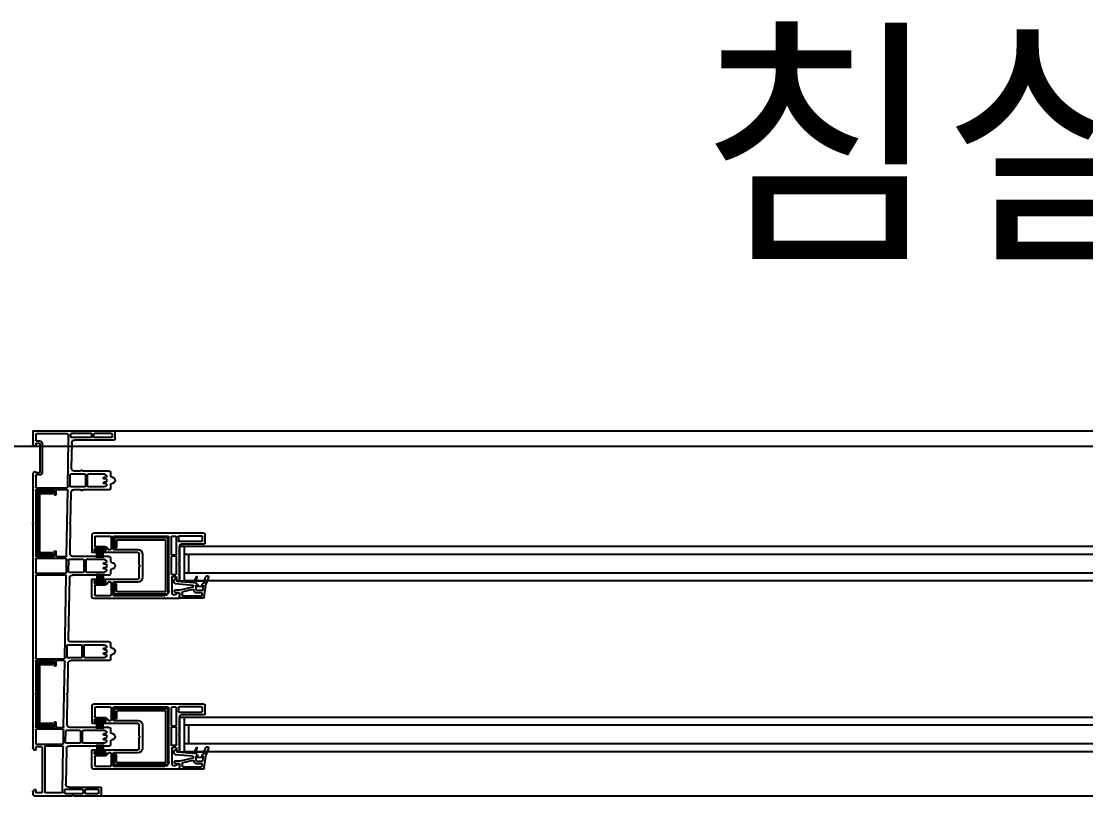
# Model space of a CAD drawing. Header units: millimetres. Extents: x -33000 to 294000, y 0 to 42408.
# Drawn here: x 196594 to 197279, y 11915 to 12413 of the extents above; entities that cross this region are included whole.
import ezdxf
from ezdxf.enums import TextEntityAlignment as Align

# ---------------------------------------------------------------- set-up
doc = ezdxf.new("R2010")
doc.units = ezdxf.units.MM
doc.header["$LTSCALE"] = 50
doc.layers.add('arch', color=8, linetype='Continuous')
doc.layers.add('실명', color=9, linetype='Continuous')
doc.styles.add('FORTELINE', font='malgun.ttf')

# ---------------------------------------------------------------- blocks, each defined once
blk = doc.blocks.new('A$C310D5BF5')
for p, q in [((1418, 0), (52, 0)), ((1470, 0), (1418, 0)), ((1470, 0), (1470, -8.64)), ((1417, -5), (1417, -1)), ((1418, -6), (1443.03, -6)), ((1418.8, -3.7), (1418.8, -2.3)), ((1419.3, -1.8), (1430.5, -1.8)), ((1430.5, -4.2), (1419.3, -4.2)), ((1431, -2.3), (1431, -3.7)), ((1432, -3.7), (1432, -2.3)), ((1432.5, -1.8), (1445.3, -1.8)), ((1445.3, -4.2), (1432.5, -4.2)), ((1445.8, -2.3), (1445.8, -3.7)), ((1447, -5.97), (1447, -3)), ((1447.53, -36.31), (1447, -6)), ((1448, -2), (1467.7, -2)), ((1467.7, -6.5), (1466, -6.5)), ((1468.2, -2.5), (1468.2, -6)), ((1445.03, -7.97), (1445.31, -23.97)), ((1464, -8.5), (1464, -26.5)), ((1465.5, -8.5), (1465.5, -26.5)), ((1467.7, -8), (1466, -8)), ((1468.2, -8.5), (1468.2, -9.7)), ((1468.5, -10), (1468.73, -10)), ((1469.85, -9), (1468.94, -9.91)), ((1420, -27), (1420, -29)), ((1421, -26), (1437.5, -26)), ((1437.65, -25.96), (1438.55, -25.44)), ((1439.3, -26), (1443.31, -26)), ((1467.91, -27), (1466, -27)), ((1468.66, -26.55), (1469.75, -27.18)), ((1422.5, -32.7), (1422.5, -31.3)), ((1422.8, -31), (1424.2, -31)), ((1424.2, -33), (1422.8, -33)), ((1424.24, -29.98), (1422.95, -29.81)), ((1422.95, -34.19), (1424.24, -34.02)), ((1424, -28), (1434.5, -28)), ((1424.5, -30.7), (1424.5, -30.28)), ((1424.5, -33.72), (1424.5, -33.3)), ((1435, -28.5), (1435, -35.5)), ((1436, -35.5), (1436, -28.5)), ((1436.5, -28), (1445.69, -28)), ((1446.19, -28.49), (1446.31, -35.49)), ((1466, -28.5), (1467.7, -28.5)), ((1468.2, -29), (1468.2, -36.3)), ((1470, -27.61), (1470, -58.88)), ((1420, -35), (1420, -37)), ((1421, -38), (1437.5, -38)), ((1434.5, -36), (1424, -36)), ((1445.81, -36), (1436.5, -36)), ((1437.65, -38.04), (1438.55, -38.56)), ((1439.3, -38), (1443.59, -38)), ((1445.59, -39.97), (1445.92, -58.88)), ((1448.3, -80.51), (1447.57, -38.51)), ((1467.7, -36.8), (1448.03, -36.8)), ((1448.07, -38), (1454.7, -38)), ((1455.2, -38.5), (1455.2, -41)), ((1456.2, -41), (1456.2, -38.5)), ((1456.7, -38), (1467.7, -38)), ((1468.2, -38.5), (1468.2, -80.5)), ((1445.94, -60.13), (1446.27, -78.97)), ((1446.22, -59.29), (1446.01, -59.09)), ((1446.03, -59.91), (1446.22, -59.71)), ((1469.71, -59.29), (1469.91, -59.09)), ((1469.91, -59.91), (1469.71, -59.71)), ((1470, -60.12), (1470, -168.88)), ((1359, -72), (1359, -67)), ((1360, -66), (1431, -66)), ((1360.8, -70.7), (1360.8, -68.3)), ((1361.3, -67.8), (1375.8, -67.8)), ((1376.3, -68.3), (1376.3, -70.7)), ((1377.5, -79.5), (1377.5, -68.5)), ((1378, -68), (1380.5, -68)), ((1381, -68.5), (1381, -79.5)), ((1382.5, -103.5), (1382.5, -68.5)), ((1383, -68), (1418, -68)), ((1418.5, -68.5), (1418.5, -76)), ((1419.5, -76), (1419.5, -68.5)), ((1420, -68), (1429.7, -68)), ((1430.2, -68.5), (1430.2, -74.1)), ((1432, -67), (1432, -78)), ((1360, -73), (1374.5, -73)), ((1375.8, -71.2), (1361.3, -71.2)), ((1375.5, -74), (1375.5, -85.38)), ((1383, -104.7), (1383, -69.3)), ((1383.3, -69), (1417.2, -69)), ((1384.4, -103.3), (1384.4, -70.7)), ((1384.7, -70.4), (1415.8, -70.4)), ((1416.1, -70.7), (1416.1, -75.5)), ((1417.5, -69.3), (1417.5, -75.5)), ((1429.7, -74.6), (1423.7, -74.6)), ((1377.5, -92), (1377.5, -81.3)), ((1380.5, -80), (1378, -80)), ((1378, -80.8), (1380.5, -80.8)), ((1381, -81.3), (1381, -92)), ((1399.5, -79.5), (1399.5, -94.5)), ((1401.5, -86.38), (1401.5, -79.5)), ((1418, -76.5), (1402.5, -76.5)), ((1402.5, -78.5), (1424.1, -78.5)), ((1416.1, -75.5), (1417.5, -75.5)), ((1421.52, -76.5), (1420, -76.5)), ((1420, -82), (1420, -84)), ((1421, -81), (1444.27, -81)), ((1423.2, -76.3), (1423.2, -76.8)), ((1423.6, -76.5), (1423.6, -75.8)), ((1423.6, -75.8), (1430, -75.8)), ((1423.6, -76.5), (1430, -76.5)), ((1429.9, -75.8), (1423.7, -75.8)), ((1423.7, -77.3), (1424.1, -77.3)), ((1424.6, -77.8), (1424.6, -78)), ((1424.69, -81.9), (1424.69, -76.5)), ((1424.99, -81.9), (1424.99, -76.5)), ((1425.29, -81.9), (1425.29, -76.5)), ((1425.59, -81.9), (1425.59, -76.5)), ((1425.89, -81.9), (1425.89, -76.5)), ((1426.19, -81.9), (1426.19, -76.5)), ((1426.49, -81.9), (1426.49, -76.5)), ((1426.64, -81.37), (1426.64, -76.5)), ((1426.94, -81.37), (1426.64, -81.37)), ((1426.94, -81.37), (1426.94, -76.5)), ((1427.09, -81.9), (1427.09, -76.5)), ((1427.39, -81.9), (1427.39, -76.5)), ((1427.69, -81.9), (1427.69, -76.5)), ((1427.99, -81.9), (1427.99, -76.5)), ((1428.29, -81.9), (1428.29, -76.5)), ((1428.59, -81.9), (1428.59, -76.5)), ((1428.89, -81.9), (1428.89, -76.5)), ((1429, -78), (1429, -77.8)), ((1429.5, -77.3), (1429.9, -77.3)), ((1429.5, -78.5), (1431.5, -78.5)), ((1430, -76.5), (1430, -75.8)), ((1430.4, -76.8), (1430.4, -76.3)), ((1454.7, -81), (1448.8, -81)), ((1448.84, -82.2), (1467.7, -82.2)), ((1455.2, -78), (1455.2, -80.5)), ((1456.2, -80.5), (1456.2, -78)), ((1467.7, -81), (1456.7, -81)), ((1375.5, -86.62), (1375.5, -95.79)), ((1375.79, -85.79), (1375.59, -85.59)), ((1375.79, -86.21), (1375.59, -86.41)), ((1401.21, -86.79), (1401.41, -86.59)), ((1401.21, -87.21), (1401.41, -87.41)), ((1401.5, -94.5), (1401.5, -87.62)), ((1422.5, -87.7), (1422.5, -86.3)), ((1422.8, -86), (1424.2, -86)), ((1424.2, -88), (1422.8, -88)), ((1424.24, -84.98), (1422.95, -84.81)), ((1422.95, -89.19), (1424.24, -89.02)), ((1424, -83), (1435.5, -83)), ((1424.5, -85.7), (1424.5, -85.28)), ((1424.5, -88.72), (1424.5, -88.3)), ((1436, -83.5), (1436, -90.5)), ((1437, -90.5), (1437, -83.5)), ((1437.5, -83), (1446.65, -83)), ((1447.15, -83.49), (1447.27, -90.49)), ((1448.49, -91.31), (1448.34, -82.71)), ((1468.2, -82.7), (1468.2, -91.3)), ((1356.99, -94.39), (1358.48, -98.47)), ((1359.98, -96.9), (1358.33, -93.79)), ((1364.82, -96.9), (1364.14, -94.37)), ((1364.83, -94.11), (1366.6, -97.9)), ((1377.73, -95), (1377.2, -97)), ((1377.5, -94.5), (1377.5, -96.5)), ((1380.5, -92.5), (1378, -92.5)), ((1378, -94), (1380, -94)), ((1380.5, -94.5), (1380.5, -104.7)), ((1424.1, -95.5), (1402.5, -95.5)), ((1420, -90), (1420, -92)), ((1421, -93), (1444.55, -93)), ((1435.5, -91), (1424, -91)), ((1424.69, -92.1), (1424.69, -97.5)), ((1424.99, -92.1), (1424.99, -97.5)), ((1425.29, -92.1), (1425.29, -97.5)), ((1425.59, -92.1), (1425.59, -97.5)), ((1425.89, -92.1), (1425.89, -97.5)), ((1426.19, -92.1), (1426.19, -97.5)), ((1426.49, -92.1), (1426.49, -97.5)), ((1426.64, -92.63), (1426.64, -97.5)), ((1426.94, -92.63), (1426.64, -92.63)), ((1426.94, -92.63), (1426.94, -97.5)), ((1427.09, -92.1), (1427.09, -97.5)), ((1427.39, -92.1), (1427.39, -97.5)), ((1427.69, -92.1), (1427.69, -97.5)), ((1427.99, -92.1), (1427.99, -97.5)), ((1428.29, -92.1), (1428.29, -97.5)), ((1428.59, -92.1), (1428.59, -97.5)), ((1428.89, -92.1), (1428.89, -97.5)), ((1431.5, -95.5), (1429.5, -95.5)), ((1446.77, -91), (1437.5, -91)), ((1446.55, -94.97), (1447.23, -133.97)), ((1449.45, -146.31), (1448.53, -93.51)), ((1467.7, -91.8), (1448.99, -91.8)), ((1449.03, -93), (1467.7, -93)), ((1468.2, -93.5), (1468.2, -146.3)), ((1359.68, -107.04), (1358.48, -98.47)), ((1358.97, -97.9), (1359.99, -97.9)), ((1358.97, -97.9), (1359.99, -97.9)), ((1359.98, -96.9), (1364.82, -96.9)), ((1360.55, -102.47), (1360.2, -99.97)), ((1360.85, -98.55), (1360.34, -98.05)), ((1360.85, -98.55), (1360.34, -98.05)), ((1360.7, -99.4), (1360.8, -99.4)), ((1360.7, -99.4), (1360.8, -99.4)), ((1360.7, -100.4), (1364.4, -100.4)), ((1361, -99.2), (1361, -98.91)), ((1361, -99.2), (1361, -98.91)), ((1364, -99.2), (1364, -98.91)), ((1364, -99.2), (1364, -98.91)), ((1364.14, -98.55), (1364.65, -98.05)), ((1364.14, -98.55), (1364.65, -98.05)), ((1364.2, -99.4), (1364.4, -99.4)), ((1364.2, -99.4), (1364.4, -99.4)), ((1364.9, -102.4), (1364.9, -99.9)), ((1365, -97.9), (1366.6, -97.9)), ((1365, -97.9), (1366.6, -97.9)), ((1366.6, -97.9), (1377.2, -97)), ((1366.6, -100.27), (1366.6, -100.07)), ((1366.98, -100.76), (1375.4, -102.7)), ((1366.98, -102.3), (1373.51, -103.8)), ((1367.05, -99.57), (1378.14, -98.63)), ((1375.4, -102.7), (1378.4, -102.7)), ((1375.65, -96.15), (1376.35, -96.85)), ((1376.71, -97), (1377, -97)), ((1402.5, -97.5), (1418, -97.5)), ((1416.1, -98.5), (1417.5, -98.5)), ((1416.1, -103.3), (1416.1, -98.5)), ((1417.5, -104.7), (1417.5, -98.5)), ((1418.5, -98), (1418.5, -105.5)), ((1419.5, -105.5), (1419.5, -98)), ((1420, -97.5), (1421.52, -97.5)), ((1423.2, -97.7), (1423.2, -97.2)), ((1423.6, -97.5), (1423.6, -98.2)), ((1423.6, -97.5), (1430, -97.5)), ((1423.6, -98.2), (1430, -98.2)), ((1423.7, -96.7), (1424.1, -96.7)), ((1429.9, -98.2), (1423.7, -98.2)), ((1423.7, -99.4), (1429.7, -99.4)), ((1424.6, -96.2), (1424.6, -96)), ((1429, -96), (1429, -96.2)), ((1429.5, -96.7), (1429.9, -96.7)), ((1430, -97.5), (1430, -98.2)), ((1430.2, -99.9), (1430.2, -105.5)), ((1430.4, -97.2), (1430.4, -97.7)), ((1432, -107), (1432, -96)), ((1360.67, -107.9), (1375, -107.9)), ((1361.04, -105.97), (1360.9, -104.97)), ((1361.05, -102.9), (1364.4, -102.9)), ((1361.4, -104.4), (1364.4, -104.4)), ((1373.4, -106.4), (1361.54, -106.4)), ((1373.9, -104.29), (1373.9, -105.9)), ((1375.5, -107.38), (1375.41, -104.92)), ((1375.5, -105.61), (1375.5, -107.5)), ((1376.35, -104.55), (1375.65, -105.25)), ((1375.91, -104.4), (1377.9, -104.4)), ((1376, -108), (1431, -108)), ((1376.71, -104.4), (1377, -104.4)), ((1377.5, -104.9), (1377.5, -105.2)), ((1378, -105.7), (1379.5, -105.7)), ((1378.9, -103.4), (1378.9, -103.2)), ((1417.2, -105), (1383.3, -105)), ((1415.8, -103.6), (1384.7, -103.6)), ((1418, -106), (1385, -106)), ((1429.7, -106), (1420, -106)), ((1420, -137), (1420, -139)), ((1421, -136), (1445.23, -136)), ((1422.5, -142.7), (1422.5, -141.3)), ((1422.8, -141), (1424.2, -141)), ((1424.2, -143), (1422.8, -143)), ((1424.24, -139.98), (1422.95, -139.81)), ((1424, -138), (1436.7, -138)), ((1424.5, -140.7), (1424.5, -140.28)), ((1424.5, -143.72), (1424.5, -143.3)), ((1437.2, -138.5), (1437.2, -145.5)), ((1438.2, -145.5), (1438.2, -138.5)), ((1438.7, -138), (1447.61, -138)), ((1448.11, -138.49), (1448.23, -145.49)), ((1420, -145), (1420, -147)), ((1421, -148), (1445.51, -148)), ((1422.95, -144.19), (1424.24, -144.02)), ((1436.7, -146), (1424, -146)), ((1447.74, -146), (1438.7, -146)), ((1447.51, -149.97), (1447.84, -168.88)), ((1450.22, -190.51), (1449.49, -148.51)), ((1467.7, -146.8), (1449.95, -146.8)), ((1449.99, -148), (1454.7, -148)), ((1455.2, -148.5), (1455.2, -151)), ((1456.2, -151), (1456.2, -148.5)), ((1456.7, -148), (1467.7, -148)), ((1468.2, -148.5), (1468.2, -190.5)), ((1447.86, -170.13), (1448.19, -188.97)), ((1448.14, -169.29), (1447.93, -169.09)), ((1447.95, -169.91), (1448.14, -169.71)), ((1469.71, -169.29), (1469.91, -169.09)), ((1469.91, -169.91), (1469.71, -169.71)), ((1470, -170.12), (1470, -204.34)), ((1359, -182), (1359, -177)), ((1360, -176), (1431, -176)), ((1361.3, -177.8), (1375.8, -177.8)), ((1378, -178), (1380.5, -178)), ((1383, -178), (1418, -178)), ((1420, -178), (1429.7, -178)), ((1432, -177), (1432, -188)), ((1360, -183), (1374.5, -183)), ((1360.8, -180.7), (1360.8, -178.3)), ((1375.8, -181.2), (1361.3, -181.2)), ((1375.5, -184), (1375.5, -195.38)), ((1376.3, -178.3), (1376.3, -180.7)), ((1377.5, -189.5), (1377.5, -178.5)), ((1381, -178.5), (1381, -189.5)), ((1382.5, -213.5), (1382.5, -178.5)), ((1383, -214.7), (1383, -179.3)), ((1383.3, -179), (1417.2, -179)), ((1384.4, -213.3), (1384.4, -180.7)), ((1384.7, -180.4), (1415.8, -180.4)), ((1416.1, -180.7), (1416.1, -185.5)), ((1417.5, -179.3), (1417.5, -185.5)), ((1418.5, -178.5), (1418.5, -186)), ((1419.5, -186), (1419.5, -178.5)), ((1429.7, -184.6), (1423.7, -184.6)), ((1430.2, -178.5), (1430.2, -184.1)), ((1377.5, -202), (1377.5, -191.3)), ((1380.5, -190), (1378, -190)), ((1378, -190.8), (1380.5, -190.8)), ((1381, -191.3), (1381, -202)), ((1399.5, -189.5), (1399.5, -204.5)), ((1401.5, -196.38), (1401.5, -189.5)), ((1418, -186.5), (1402.5, -186.5)), ((1402.5, -188.5), (1424.1, -188.5)), ((1416.1, -185.5), (1417.5, -185.5)), ((1421.52, -186.5), (1420, -186.5)), ((1421, -191), (1446.19, -191)), ((1423.2, -186.3), (1423.2, -186.8)), ((1423.6, -186.5), (1423.6, -185.8)), ((1423.6, -185.8), (1430, -185.8)), ((1423.6, -186.5), (1430, -186.5)), ((1429.9, -185.8), (1423.7, -185.8)), ((1423.7, -187.3), (1424.1, -187.3)), ((1424.6, -187.8), (1424.6, -188)), ((1424.69, -191.9), (1424.69, -186.5)), ((1424.99, -191.9), (1424.99, -186.5)), ((1425.29, -191.9), (1425.29, -186.5)), ((1425.59, -191.9), (1425.59, -186.5)), ((1425.89, -191.9), (1425.89, -186.5)), ((1426.19, -191.9), (1426.19, -186.5)), ((1426.49, -191.9), (1426.49, -186.5)), ((1426.64, -191.37), (1426.64, -186.5)), ((1426.94, -191.37), (1426.64, -191.37)), ((1426.94, -191.37), (1426.94, -186.5)), ((1427.09, -191.9), (1427.09, -186.5)), ((1427.39, -191.9), (1427.39, -186.5)), ((1427.69, -191.9), (1427.69, -186.5)), ((1427.99, -191.9), (1427.99, -186.5)), ((1428.29, -191.9), (1428.29, -186.5)), ((1428.59, -191.9), (1428.59, -186.5)), ((1428.89, -191.9), (1428.89, -186.5)), ((1429, -188), (1429, -187.8)), ((1429.5, -187.3), (1429.9, -187.3)), ((1429.5, -188.5), (1431.5, -188.5)), ((1430, -186.5), (1430, -185.8)), ((1430.4, -186.8), (1430.4, -186.3)), ((1454.7, -191), (1450.72, -191)), ((1455.2, -188), (1455.2, -190.5)), ((1456.2, -190.5), (1456.2, -188)), ((1467.7, -191), (1456.7, -191)), ((1375.5, -196.62), (1375.5, -205.79)), ((1375.79, -195.79), (1375.59, -195.59)), ((1375.79, -196.21), (1375.59, -196.41)), ((1401.21, -196.79), (1401.41, -196.59)), ((1401.21, -197.21), (1401.41, -197.41)), ((1401.5, -204.5), (1401.5, -197.62)), ((1420, -192), (1420, -194)), ((1422.5, -197.7), (1422.5, -196.3)), ((1422.8, -196), (1424.2, -196)), ((1424.2, -198), (1422.8, -198)), ((1424.24, -194.98), (1422.95, -194.81)), ((1424, -193), (1437.7, -193)), ((1424.5, -195.7), (1424.5, -195.28)), ((1424.5, -198.72), (1424.5, -198.3)), ((1438.2, -193.5), (1438.2, -200.5)), ((1439.2, -200.5), (1439.2, -193.5)), ((1439.7, -193), (1448.57, -193)), ((1449.07, -193.49), (1449.19, -200.49)), ((1450.41, -201.31), (1450.26, -192.71)), ((1450.76, -192.2), (1467.7, -192.2)), ((1468.2, -192.7), (1468.2, -201.3)), ((1356.99, -204.39), (1358.48, -208.47)), ((1359.98, -206.9), (1358.33, -203.79)), ((1364.82, -206.9), (1364.14, -204.37)), ((1364.83, -204.11), (1366.6, -207.9)), ((1377.73, -205), (1377.2, -207)), ((1377.5, -204.5), (1377.5, -206.5)), ((1380.5, -202.5), (1378, -202.5)), ((1378, -204), (1380, -204)), ((1380.5, -204.5), (1380.5, -214.7)), ((1424.1, -205.5), (1402.5, -205.5)), ((1420, -200), (1420, -202)), ((1421, -203), (1446.47, -203)), ((1422.95, -199.19), (1424.24, -199.02)), ((1437.7, -201), (1424, -201)), ((1424.69, -202.1), (1424.69, -207.5)), ((1424.99, -202.1), (1424.99, -207.5)), ((1425.29, -202.1), (1425.29, -207.5)), ((1425.59, -202.1), (1425.59, -207.5)), ((1425.89, -202.1), (1425.89, -207.5)), ((1426.19, -202.1), (1426.19, -207.5)), ((1426.49, -202.1), (1426.49, -207.5)), ((1426.64, -202.63), (1426.64, -207.5)), ((1426.94, -202.63), (1426.64, -202.63)), ((1426.94, -202.63), (1426.94, -207.5)), ((1427.09, -202.1), (1427.09, -207.5)), ((1427.39, -202.1), (1427.39, -207.5)), ((1427.69, -202.1), (1427.69, -207.5)), ((1427.99, -202.1), (1427.99, -207.5)), ((1428.29, -202.1), (1428.29, -207.5)), ((1428.59, -202.1), (1428.59, -207.5)), ((1428.89, -202.1), (1428.89, -207.5)), ((1431.5, -205.5), (1429.5, -205.5)), ((1448.7, -201), (1439.7, -201)), ((1448.47, -204.97), (1448.87, -227.47)), ((1450.95, -232.51), (1450.45, -203.51)), ((1467.7, -201.8), (1450.91, -201.8)), ((1450.95, -203), (1461.75, -203)), ((1462.25, -203.5), (1462.25, -232.5)), ((1464.05, -204.1), (1464.05, -232.5)), ((1464.55, -203.6), (1467.7, -203.6)), ((1468.2, -204.1), (1468.2, -205.4)), ((1469.85, -204.7), (1468.94, -205.61)), ((1359.68, -217.04), (1358.48, -208.47)), ((1358.97, -207.9), (1359.99, -207.9)), ((1358.97, -207.9), (1359.99, -207.9)), ((1359.98, -206.9), (1364.82, -206.9)), ((1360.55, -212.47), (1360.2, -209.97)), ((1360.85, -208.55), (1360.34, -208.05)), ((1360.85, -208.55), (1360.34, -208.05)), ((1360.7, -209.4), (1360.8, -209.4)), ((1360.7, -209.4), (1360.8, -209.4)), ((1360.7, -210.4), (1364.4, -210.4)), ((1361, -209.2), (1361, -208.91)), ((1361, -209.2), (1361, -208.91)), ((1364, -209.2), (1364, -208.91)), ((1364, -209.2), (1364, -208.91)), ((1364.14, -208.55), (1364.65, -208.05)), ((1364.14, -208.55), (1364.65, -208.05)), ((1364.2, -209.4), (1364.4, -209.4)), ((1364.2, -209.4), (1364.4, -209.4)), ((1364.9, -212.4), (1364.9, -209.9)), ((1365, -207.9), (1366.6, -207.9)), ((1365, -207.9), (1366.6, -207.9)), ((1366.6, -207.9), (1377.2, -207)), ((1366.6, -210.27), (1366.6, -210.07)), ((1366.98, -210.76), (1375.4, -212.7)), ((1366.98, -212.3), (1373.51, -213.8)), ((1367.05, -209.57), (1378.14, -208.63)), ((1375.65, -206.15), (1376.35, -206.85)), ((1376.71, -207), (1377, -207)), ((1402.5, -207.5), (1418, -207.5)), ((1416.1, -208.5), (1417.5, -208.5)), ((1416.1, -213.3), (1416.1, -208.5)), ((1417.5, -214.7), (1417.5, -208.5)), ((1418.5, -208), (1418.5, -215.5)), ((1419.5, -215.5), (1419.5, -208)), ((1420, -207.5), (1421.52, -207.5)), ((1423.2, -207.7), (1423.2, -207.2)), ((1423.6, -207.5), (1423.6, -208.2)), ((1423.6, -207.5), (1430, -207.5)), ((1423.6, -208.2), (1430, -208.2)), ((1423.7, -206.7), (1424.1, -206.7)), ((1429.9, -208.2), (1423.7, -208.2)), ((1423.7, -209.4), (1429.7, -209.4)), ((1424.6, -206.2), (1424.6, -206)), ((1429, -206), (1429, -206.2)), ((1429.5, -206.7), (1429.9, -206.7)), ((1430, -207.5), (1430, -208.2)), ((1430.2, -209.9), (1430.2, -215.5)), ((1430.4, -207.2), (1430.4, -207.7)), ((1432, -217), (1432, -206)), ((1468.5, -205.7), (1468.73, -205.7)), ((1360.67, -217.9), (1375, -217.9)), ((1361.04, -215.97), (1360.9, -214.97)), ((1361.05, -212.9), (1364.4, -212.9)), ((1361.4, -214.4), (1364.4, -214.4)), ((1373.4, -216.4), (1361.54, -216.4)), ((1373.9, -214.29), (1373.9, -215.9)), ((1375.4, -212.7), (1378.4, -212.7)), ((1375.5, -217.38), (1375.41, -214.92)), ((1375.5, -215.61), (1375.5, -217.5)), ((1376.35, -214.55), (1375.65, -215.25)), ((1375.91, -214.4), (1377.9, -214.4)), ((1376, -218), (1431, -218)), ((1376.71, -214.4), (1377, -214.4)), ((1377.5, -214.9), (1377.5, -215.2)), ((1378, -215.7), (1379.5, -215.7)), ((1378.9, -213.4), (1378.9, -213.2)), ((1417.2, -215), (1383.3, -215)), ((1415.8, -213.6), (1384.7, -213.6)), ((1418, -216), (1385, -216)), ((1429.7, -216), (1420, -216)), ((1426, -230), (1426, -234.5)), ((1446.87, -229.5), (1426.5, -229.5)), ((1427.5, -233), (1427.5, -231.5)), ((1428, -231), (1436, -231)), ((1436.5, -231.5), (1436.5, -233)), ((1437.5, -233), (1437.5, -231.5)), ((1438, -231), (1449.24, -231)), ((1449.74, -231.49), (1449.76, -232.99)), ((1461.75, -233), (1451.45, -233)), ((1467.7, -233), (1464.55, -233)), ((1468.2, -231.3), (1468.2, -232.5)), ((1468.73, -231), (1468.5, -231)), ((1469.85, -232), (1468.94, -231.09)), ((1470, -232.36), (1470, -234)), ((1426.5, -235), (43.5, -235)), ((1443.8, -235), (1426.5, -235)), ((1436, -233.5), (1428, -233.5)), ((1449.26, -233.5), (1438, -233.5)), ((1443.8, -235), (1444.3, -234.5)), ((1444.3, -234.5), (1444.8, -235)), ((1469, -235), (1444.8, -235))]:
    blk.add_line(p, q)
at = {"lineweight": 50}
for p, q in [((1457.2, -39), (1466.2, -39)), ((1457.2, -40), (1457.2, -39)), ((1457.2, -39), (1466.2, -39)), ((1457.2, -40), (1457.2, -39)), ((1457.2, -39), (1466.2, -39)), ((1457.2, -40), (1457.2, -39)), ((1457.2, -40), (1465.7, -40)), ((1457.2, -40), (1465.7, -40)), ((1457.2, -40), (1465.7, -40)), ((1466.2, -40.5), (1466.2, -78.5)), ((1466.2, -40.5), (1466.2, -78.5)), ((1466.2, -40.5), (1466.2, -78.5)), ((1467.2, -40), (1467.2, -79)), ((1467.2, -40), (1467.2, -79)), ((1467.2, -40), (1467.2, -79)), ((1457.2, -79), (1465.7, -79)), ((1457.2, -80), (1457.2, -79)), ((1457.2, -79), (1465.7, -79)), ((1457.2, -80), (1457.2, -79)), ((1457.2, -79), (1465.7, -79)), ((1457.2, -80), (1457.2, -79)), ((1457.2, -80), (1466.2, -80)), ((1457.2, -80), (1466.2, -80)), ((1457.2, -80), (1466.2, -80)), ((1457.2, -149), (1466.2, -149)), ((1457.2, -150), (1457.2, -149)), ((1457.2, -150), (1465.7, -150)), ((1466.2, -150.5), (1466.2, -188.5)), ((1467.2, -150), (1467.2, -189)), ((1457.2, -189), (1465.7, -189)), ((1457.2, -190), (1457.2, -189)), ((1457.2, -190), (1466.2, -190))]:
    blk.add_line(p, q, dxfattribs=at)
at = {"lineweight": -3}
for p, q in [((761.5, -74.65), (1372.5, -74.65)), ((1372.5, -74.65), (1375.5, -74.65)), ((1372.5, -74.65), (1372.5, -96.65)), ((1375.5, -96.65), (1375.5, -74.65)), ((761.5, -79.65), (1372.5, -79.65)), ((761.5, -91.65), (1372.5, -91.65)), ((761.5, -96.65), (1372.5, -96.65)), ((1375.5, -96.65), (1372.5, -96.65)), ((761.5, -184.65), (1372.5, -184.65)), ((1372.5, -184.65), (1375.5, -184.65)), ((1372.5, -184.65), (1372.5, -206.65)), ((1375.5, -206.65), (1375.5, -184.65)), ((761.5, -189.65), (1372.5, -189.65)), ((761.5, -201.65), (1372.5, -201.65)), ((761.5, -206.65), (1372.5, -206.65)), ((1375.5, -206.65), (1372.5, -206.65))]:
    blk.add_line(p, q, dxfattribs=at)
at = {"linetype": 'Continuous', "lineweight": -3}
for p, q in [((1369.5, -91.65), (1369.5, -79.65)), ((1369.5, -201.65), (1369.5, -189.65))]:
    blk.add_line(p, q, dxfattribs=at)
for centre, radius, start, end in [((1418, -1), 1, 90, 180), ((1469, -1), 1, 0, 90), ((1418, -5), 1, 180, 270), ((1419.3, -2.3), 0.5, 90, 180), ((1419.3, -3.7), 0.5, 180, 270), ((1430.5, -2.3), 0.5, 0, 90), ((1430.5, -3.7), 0.5, 270, 360), ((1432.5, -2.3), 0.5, 90, 180), ((1432.5, -3.7), 0.5, 180, 270), ((1443.03, -8), 2, 1, 90), ((1445.3, -2.3), 0.5, 0, 90), ((1445.3, -3.7), 0.5, 270, 0), ((1448, -3), 1, 90, 180), ((1449, -5.97), 2, 180, 181), ((1466, -8.5), 2, 90, 180), ((1467.7, -2.5), 0.5, 0, 90), ((1467.7, -6), 0.5, 270, 0), ((1466, -8.5), 0.5, 90, 180), ((1467.7, -8.5), 0.5, 0, 90), ((1468.5, -9.7), 0.3, 180, 270), ((1468.73, -9.7), 0.3, 270, 315), ((1469.5, -8.64), 0.5, 315, 360), ((1421, -27), 1, 90, 180), ((1437.5, -25.7), 0.3, 270, 300), ((1438.7, -25.7), 0.3, 0, 120), ((1439.3, -25.7), 0.3, 180, 270), ((1443.31, -24), 2, 270, 1), ((1466, -26.5), 2, 180, 270), ((1466, -26.5), 0.5, 180, 270), ((1467.91, -26.7), 0.3, 270, 350.40593), ((1468.5, -26.8), 0.3, 57.15586, 170.40593), ((1469.5, -27.61), 0.5, 0, 60), ((1419, -32), 2, 90, 270), ((1419, -29), 1, 270, 0), ((1419, -35), 1, 0, 90), ((1422.8, -31.3), 0.3, 90, 180.01615), ((1422.8, -32.7), 0.3, 179.98385, 270), ((1423.02, -29.31), 0.5, 169.12307, 262.26841), ((1423.02, -34.69), 0.5, 97.73159, 190.87693), ((1424, -29.5), 1.5, 90, 169.12307), ((1424.2, -30.7), 0.3, 270, 360), ((1424.2, -33.3), 0.3, 0, 90), ((1424.2, -30.28), 0.3, 0, 82.26841), ((1424.2, -33.72), 0.3, 277.73159, 0), ((1434.5, -28.5), 0.5, 0, 90), ((1436.5, -28.5), 0.5, 90, 180), ((1445.69, -28.5), 0.5, 1, 90), ((1467.7, -29), 0.5, 0, 90), ((1421, -37), 1, 180, 270), ((1424, -34.5), 1.5, 190.87693, 270), ((1434.5, -35.5), 0.5, 270, 0), ((1436.5, -35.5), 0.5, 180, 270), ((1437.5, -38.3), 0.3, 60, 90), ((1438.7, -38.3), 0.3, 240, 0), ((1439.3, -38.3), 0.3, 90, 180), ((1443.59, -40), 2, 1, 90), ((1445.81, -35.5), 0.5, 270, 1), ((1448.03, -36.3), 0.5, 181, 270), ((1448.07, -38.5), 0.5, 90, 181), ((1454.7, -38.5), 0.5, 0, 90), ((1455.7, -41), 0.5, 180, 0), ((1456.7, -38.5), 0.5, 90, 180), ((1467.7, -36.3), 0.5, 270, 0), ((1467.7, -38.5), 0.5, 0, 90), ((1446.22, -58.87), 0.3, 181, 225.5), ((1446.24, -60.12), 0.3, 135.5, 181), ((1446.01, -59.5), 0.3, 315.5, 45.5), ((1469.92, -59.5), 0.3, 135, 225), ((1469.7, -58.88), 0.3, 315, 360), ((1469.7, -60.12), 0.3, 0, 45), ((1360, -67), 1, 90, 180), ((1361.3, -68.3), 0.5, 90, 180), ((1375.8, -68.3), 0.5, 0, 90), ((1378, -68.5), 0.5, 90, 180), ((1380.5, -68.5), 0.5, 0, 90), ((1383, -68.5), 0.5, 90, 180), ((1418, -68.5), 0.5, 360, 90), ((1420, -68.5), 0.5, 90, 180), ((1429.7, -68.5), 0.5, 0, 90), ((1431, -67), 1, 0, 90), ((1360, -72), 1, 180, 270), ((1361.3, -70.7), 0.5, 180, 270), ((1374.5, -74), 1, 0, 90), ((1375.8, -70.7), 0.5, 270, 0), ((1383.3, -69.3), 0.3, 90, 180), ((1384.7, -70.7), 0.3, 90, 180), ((1415.8, -70.7), 0.3, 0, 90), ((1417.2, -69.3), 0.3, 0, 90), ((1423.7, -76.3), 1.7, 90, 172.16252), ((1429.7, -74.1), 0.5, 270, 0), ((1378, -79.5), 0.5, 180, 270), ((1378, -81.3), 0.5, 90, 180), ((1380.5, -79.5), 0.5, 270, 0), ((1380.5, -81.3), 0.5, 0, 90), ((1402.5, -79.5), 3, 90, 180), ((1402.5, -79.5), 1, 90, 180), ((1418, -76), 0.5, 270, 360), ((1420, -76), 0.5, 180, 270), ((1421, -82), 1, 90, 180), ((1421.52, -76), 0.5, 270, 352.16252), ((1423.7, -76.3), 0.5, 90, 180), ((1423.7, -76.8), 0.5, 180, 270), ((1424.1, -77.8), 0.5, 0, 90), ((1424.1, -78), 0.5, 270, 0), ((1429.5, -77.8), 0.5, 90, 180), ((1429.5, -78), 0.5, 180, 270), ((1429.9, -76.3), 0.5, 0, 90), ((1429.9, -76.8), 0.5, 270, 0), ((1431.5, -78), 0.5, 270, 0), ((1444.27, -79), 2, 270, 1), ((1448.8, -80.5), 0.5, 181, 270), ((1448.84, -82.7), 0.5, 90, 181), ((1454.7, -80.5), 0.5, 270, 0), ((1455.7, -78), 0.5, 0, 180), ((1456.7, -80.5), 0.5, 180, 270), ((1467.7, -80.5), 0.5, 270, 0), ((1467.7, -82.7), 0.5, 0, 90), ((1375.8, -85.38), 0.3, 180, 225), ((1375.8, -86.62), 0.3, 135, 180), ((1375.58, -86), 0.3, 315, 45), ((1401.42, -87), 0.3, 135, 225), ((1401.2, -86.38), 0.3, 315, 0), ((1401.2, -87.62), 0.3, 0, 45), ((1419, -87), 2, 90, 270), ((1419, -84), 1, 270, 0), ((1419, -90), 1, 0, 90), ((1422.8, -86.3), 0.3, 90, 180.01615), ((1422.8, -87.7), 0.3, 179.98385, 270), ((1423.02, -84.31), 0.5, 169.12307, 262.26841), ((1424, -84.5), 1.5, 90, 169.12307), ((1424.2, -85.7), 0.3, 270, 360), ((1424.2, -88.3), 0.3, 0, 90), ((1424.2, -85.28), 0.3, 0, 82.26841), ((1424.2, -88.72), 0.3, 277.73159, 0), ((1435.5, -83.5), 0.5, 0, 90), ((1437.5, -83.5), 0.5, 90, 180), ((1446.65, -83.5), 0.5, 1, 90), ((1357.68, -94.13), 0.735, 28, 200), ((1364.5, -94.27), 0.37, 25, 195), ((1376, -95.79), 0.5, 180, 224.9983), ((1378, -92), 0.5, 180, 270), ((1378, -94.5), 0.5, 90, 180), ((1377.2, -96.93), 2, 306.79542, 74.45773), ((1380, -94.5), 0.5, 0, 90), ((1380.5, -92), 0.5, 270, 0), ((1402.5, -94.5), 3, 180, 270), ((1402.5, -94.5), 1, 180, 270), ((1421, -92), 1, 180, 270), ((1423.02, -89.69), 0.5, 97.73159, 190.87693), ((1424, -89.5), 1.5, 190.87693, 270), ((1424.1, -96), 0.5, 0, 90), ((1429.5, -96), 0.5, 90, 180), ((1431.5, -96), 0.5, 0, 90), ((1435.5, -90.5), 0.5, 270, 0), ((1437.5, -90.5), 0.5, 180, 270), ((1444.55, -95), 2, 1, 90), ((1446.77, -90.5), 0.5, 270, 1), ((1448.99, -91.3), 0.5, 181, 270), ((1449.03, -93.5), 0.5, 90, 181), ((1467.7, -91.3), 0.5, 270, 0), ((1467.7, -93.5), 0.5, 0, 90), ((1358.97, -98.4), 0.5, 90, 188), ((1358.97, -98.4), 0.5, 90, 188), ((1359.99, -98.4), 0.5, 45, 90), ((1359.99, -98.4), 0.5, 45, 90), ((1360.7, -99.9), 0.5, 90, 188), ((1360.7, -99.9), 0.5, 90, 188), ((1360.7, -99.9), 0.5, 188, 270), ((1361.05, -102.4), 0.5, 188, 270), ((1360.8, -99.2), 0.2, 270, 0), ((1360.8, -99.2), 0.2, 270, 0), ((1360.5, -98.91), 0.5, 0, 45), ((1360.5, -98.91), 0.5, 0, 45), ((1364.5, -98.91), 0.5, 135, 180), ((1364.5, -98.91), 0.5, 135, 180), ((1364.2, -99.2), 0.2, 180, 270), ((1364.2, -99.2), 0.2, 180, 270), ((1364.4, -99.9), 0.5, 0, 90), ((1364.4, -99.9), 0.5, 0, 90), ((1364.4, -99.9), 0.5, 270, 0), ((1364.4, -102.4), 0.5, 270, 0), ((1364.4, -102.4), 2, 270, 351.17829), ((1365, -98.4), 0.5, 90, 135), ((1365, -98.4), 0.5, 90, 135), ((1366.87, -102.78), 0.5, 77, 171.17829), ((1367.1, -100.07), 0.5, 94.8531, 180), ((1367.1, -100.27), 0.5, 180, 257), ((1376.71, -96.5), 0.5, 224.9983, 270), ((1377, -96.5), 0.5, 270, 0), ((1378.09, -98.13), 0.5, 274.8531, 306.79542), ((1378.4, -103.2), 0.5, 0, 90), ((1418, -98), 0.5, 0, 90), ((1420, -98), 0.5, 90, 180), ((1421.52, -98), 0.5, 7.83748, 90), ((1423.7, -97.7), 1.7, 187.83748, 270), ((1423.7, -97.2), 0.5, 90, 180), ((1423.7, -97.7), 0.5, 180, 270), ((1424.1, -96.2), 0.5, 270, 0), ((1429.5, -96.2), 0.5, 180, 270), ((1429.7, -99.9), 0.5, 0, 90), ((1429.9, -97.2), 0.5, 0, 90), ((1429.9, -97.7), 0.5, 270, 0), ((1360.67, -106.9), 1, 188, 270), ((1361.4, -104.9), 0.5, 90, 188), ((1361.54, -105.9), 0.5, 188, 270), ((1373.4, -105.9), 0.5, 270, 0), ((1373.4, -104.29), 0.5, 0, 77), ((1375, -107.4), 0.5, 270, 2), ((1375.91, -104.9), 0.5, 90, 182), ((1376, -105.61), 0.5, 135, 180), ((1376, -107.5), 0.5, 180, 270), ((1376.71, -104.9), 0.5, 90, 135), ((1377, -104.9), 0.5, 0, 90), ((1378, -105.2), 0.5, 180, 270), ((1377.9, -103.4), 1, 270, 0), ((1379.5, -104.7), 1, 270, 0), ((1385, -103.5), 2.5, 180, 270), ((1383.3, -104.7), 0.3, 180, 270), ((1384.7, -103.3), 0.3, 180, 270), ((1415.8, -103.3), 0.3, 270, 0), ((1417.2, -104.7), 0.3, 270, 0), ((1418, -105.5), 0.5, 270, 0), ((1420, -105.5), 0.5, 180, 270), ((1429.7, -105.5), 0.5, 270, 0), ((1431, -107), 1, 270, 0), ((1421, -137), 1, 90, 180), ((1445.23, -134), 2, 270, 1), ((1419, -142), 2, 90, 270), ((1419, -139), 1, 270, 0), ((1422.8, -141.3), 0.3, 90, 180.01615), ((1422.8, -142.7), 0.3, 179.98385, 270), ((1423.02, -139.31), 0.5, 169.12307, 262.26841), ((1424, -139.5), 1.5, 90, 169.12307), ((1424.2, -140.7), 0.3, 270, 0), ((1424.2, -143.3), 0.3, 0, 90), ((1424.2, -140.28), 0.3, 0, 82.26841), ((1424.2, -143.72), 0.3, 277.73159, 0), ((1436.7, -138.5), 0.5, 0, 90), ((1438.7, -138.5), 0.5, 90, 180), ((1447.61, -138.5), 0.5, 1, 90), ((1419, -145), 1, 0, 90), ((1421, -147), 1, 180, 270), ((1423.02, -144.69), 0.5, 97.73159, 190.87693), ((1424, -144.5), 1.5, 190.87693, 270), ((1436.7, -145.5), 0.5, 270, 0), ((1438.7, -145.5), 0.5, 180, 270), ((1445.51, -150), 2, 1, 90), ((1447.74, -145.5), 0.5, 270, 1), ((1449.95, -146.3), 0.5, 181, 270), ((1449.99, -148.5), 0.5, 90, 181), ((1454.7, -148.5), 0.5, 0, 90), ((1456.7, -148.5), 0.5, 90, 180), ((1467.7, -146.3), 0.5, 270, 0), ((1467.7, -148.5), 0.5, 0, 90), ((1455.7, -151), 0.5, 180, 0), ((1448.14, -168.87), 0.3, 181, 225.5), ((1448.16, -170.12), 0.3, 135.5, 181), ((1447.93, -169.5), 0.3, 315.5, 45.5), ((1469.92, -169.5), 0.3, 135, 225), ((1469.7, -168.88), 0.3, 315, 0), ((1469.7, -170.12), 0.3, 0, 45), ((1360, -177), 1, 90, 180), ((1361.3, -178.3), 0.5, 90, 180), ((1375.8, -178.3), 0.5, 0, 90), ((1378, -178.5), 0.5, 90, 180), ((1380.5, -178.5), 0.5, 0, 90), ((1383, -178.5), 0.5, 90, 180), ((1418, -178.5), 0.5, 360, 90), ((1420, -178.5), 0.5, 90, 180), ((1429.7, -178.5), 0.5, 0, 90), ((1431, -177), 1, 0, 90), ((1360, -182), 1, 180, 270), ((1361.3, -180.7), 0.5, 180, 270), ((1374.5, -184), 1, 0, 90), ((1375.8, -180.7), 0.5, 270, 0), ((1383.3, -179.3), 0.3, 90, 180), ((1384.7, -180.7), 0.3, 90, 180), ((1415.8, -180.7), 0.3, 0, 90), ((1417.2, -179.3), 0.3, 0, 90), ((1423.7, -186.3), 1.7, 90, 172.16252), ((1429.7, -184.1), 0.5, 270, 0), ((1378, -189.5), 0.5, 180, 270), ((1378, -191.3), 0.5, 90, 180), ((1380.5, -189.5), 0.5, 270, 0), ((1380.5, -191.3), 0.5, 0, 90), ((1402.5, -189.5), 3, 90, 180), ((1402.5, -189.5), 1, 90, 180), ((1418, -186), 0.5, 270, 360), ((1420, -186), 0.5, 180, 270), ((1421, -192), 1, 90, 180), ((1421.52, -186), 0.5, 270, 352.16252), ((1423.7, -186.3), 0.5, 90, 180), ((1423.7, -186.8), 0.5, 180, 270), ((1424.1, -187.8), 0.5, 0, 90), ((1424.1, -188), 0.5, 270, 0), ((1429.5, -187.8), 0.5, 90, 180), ((1429.5, -188), 0.5, 180, 270), ((1429.9, -186.3), 0.5, 0, 90), ((1429.9, -186.8), 0.5, 270, 0), ((1431.5, -188), 0.5, 270, 0), ((1446.19, -189), 2, 270, 1), ((1450.72, -190.5), 0.5, 181, 270), ((1454.7, -190.5), 0.5, 270, 0), ((1455.7, -188), 0.5, 0, 180), ((1456.7, -190.5), 0.5, 180, 270), ((1467.7, -190.5), 0.5, 270, 0), ((1375.8, -195.38), 0.3, 180, 225), ((1375.8, -196.62), 0.3, 135, 180), ((1375.58, -196), 0.3, 315, 45), ((1401.42, -197), 0.3, 135, 225), ((1401.2, -196.38), 0.3, 315, 0), ((1401.2, -197.62), 0.3, 0, 45), ((1419, -197), 2, 90, 270), ((1419, -194), 1, 270, 0), ((1422.8, -196.3), 0.3, 90, 180.01615), ((1422.8, -197.7), 0.3, 179.98385, 270), ((1423.02, -194.31), 0.5, 169.12307, 262.26841), ((1424, -194.5), 1.5, 90, 169.12307), ((1424.2, -195.7), 0.3, 270, 0), ((1424.2, -198.3), 0.3, 0, 90), ((1424.2, -195.28), 0.3, 0, 82.26841), ((1424.2, -198.72), 0.3, 277.73159, 0), ((1437.7, -193.5), 0.5, 0, 90), ((1439.7, -193.5), 0.5, 90, 180), ((1448.57, -193.5), 0.5, 1, 90), ((1450.76, -192.7), 0.5, 90, 181), ((1467.7, -192.7), 0.5, 0, 90), ((1357.68, -204.13), 0.735, 28, 200), ((1364.5, -204.27), 0.37, 25, 195), ((1378, -202), 0.5, 180, 270), ((1378, -204.5), 0.5, 90, 180), ((1377.2, -206.93), 2, 306.79542, 74.45773), ((1380, -204.5), 0.5, 0, 90), ((1380.5, -202), 0.5, 270, 0), ((1402.5, -204.5), 3, 180, 270), ((1402.5, -204.5), 1, 180, 270), ((1419, -200), 1, 0, 90), ((1421, -202), 1, 180, 270), ((1423.02, -199.69), 0.5, 97.73159, 190.87693), ((1424, -199.5), 1.5, 190.87693, 270), ((1424.1, -206), 0.5, 0, 90), ((1429.5, -206), 0.5, 90, 180), ((1431.5, -206), 0.5, 0, 90), ((1437.7, -200.5), 0.5, 270, 0), ((1439.7, -200.5), 0.5, 180, 270), ((1446.47, -205), 2, 1, 90), ((1448.7, -200.5), 0.5, 270, 1), ((1450.91, -201.3), 0.5, 181, 270), ((1450.95, -203.5), 0.5, 90, 181), ((1461.75, -203.5), 0.5, 0, 90), ((1464.55, -204.1), 0.5, 90, 180), ((1467.7, -201.3), 0.5, 270, 0), ((1467.7, -204.1), 0.5, 0, 90), ((1468.5, -205.4), 0.3, 180, 270), ((1468.73, -205.4), 0.3, 270, 315), ((1469.5, -204.34), 0.5, 315, 0.00654), ((1358.97, -208.4), 0.5, 90, 188), ((1358.97, -208.4), 0.5, 90, 188), ((1359.99, -208.4), 0.5, 45, 90), ((1359.99, -208.4), 0.5, 45, 90), ((1360.7, -209.9), 0.5, 90, 188), ((1360.7, -209.9), 0.5, 90, 188), ((1360.7, -209.9), 0.5, 188, 270), ((1361.05, -212.4), 0.5, 188, 270), ((1360.8, -209.2), 0.2, 270, 0), ((1360.8, -209.2), 0.2, 270, 0), ((1360.5, -208.91), 0.5, 0, 45), ((1360.5, -208.91), 0.5, 0, 45), ((1364.5, -208.91), 0.5, 135, 180), ((1364.5, -208.91), 0.5, 135, 180), ((1364.2, -209.2), 0.2, 180, 270), ((1364.2, -209.2), 0.2, 180, 270), ((1364.4, -209.9), 0.5, 0, 90), ((1364.4, -209.9), 0.5, 0, 90), ((1364.4, -209.9), 0.5, 270, 0), ((1364.4, -212.4), 0.5, 270, 0), ((1365, -208.4), 0.5, 90, 135), ((1365, -208.4), 0.5, 90, 135), ((1366.87, -212.78), 0.5, 77, 171.17829), ((1367.1, -210.07), 0.5, 94.8531, 180), ((1367.1, -210.27), 0.5, 180, 257), ((1376, -205.79), 0.5, 180, 224.9983), ((1376.71, -206.5), 0.5, 224.9983, 270), ((1377, -206.5), 0.5, 270, 0), ((1378.09, -208.13), 0.5, 274.8531, 306.79542), ((1418, -208), 0.5, 0, 90), ((1420, -208), 0.5, 90, 180), ((1421.52, -208), 0.5, 7.83748, 90), ((1423.7, -207.7), 1.7, 187.83748, 270), ((1423.7, -207.2), 0.5, 90, 180), ((1423.7, -207.7), 0.5, 180, 270), ((1424.1, -206.2), 0.5, 270, 0), ((1429.5, -206.2), 0.5, 180, 270), ((1429.7, -209.9), 0.5, 0, 90), ((1429.9, -207.2), 0.5, 0, 90), ((1429.9, -207.7), 0.5, 270, 0), ((1360.67, -216.9), 1, 188, 270), ((1361.4, -214.9), 0.5, 90, 188), ((1361.54, -215.9), 0.5, 188, 270), ((1364.4, -212.4), 2, 270, 351.17829), ((1373.4, -215.9), 0.5, 270, 0), ((1373.4, -214.29), 0.5, 0, 77), ((1375, -217.4), 0.5, 270, 2), ((1375.91, -214.9), 0.5, 90, 182), ((1376, -215.61), 0.5, 135, 180), ((1376, -217.5), 0.5, 180, 270), ((1376.71, -214.9), 0.5, 90, 135), ((1377, -214.9), 0.5, 0, 90), ((1378, -215.2), 0.5, 180, 270), ((1377.9, -213.4), 1, 270, 0), ((1378.4, -213.2), 0.5, 0, 90), ((1379.5, -214.7), 1, 270, 0), ((1385, -213.5), 2.5, 180, 270), ((1383.3, -214.7), 0.3, 180, 270), ((1384.7, -213.3), 0.3, 180, 270), ((1415.8, -213.3), 0.3, 270, 0), ((1417.2, -214.7), 0.3, 270, 0), ((1418, -215.5), 0.5, 270, 0), ((1420, -215.5), 0.5, 180, 270), ((1429.7, -215.5), 0.5, 270, 0), ((1431, -217), 1, 270, 0), ((1426.5, -230), 0.5, 90, 180), ((1428, -231.5), 0.5, 90, 180), ((1428, -233), 0.5, 180, 270), ((1436, -231.5), 0.5, 0, 90), ((1436, -233), 0.5, 270, 0), ((1438, -231.5), 0.5, 90, 180), ((1438, -233), 0.5, 180, 270), ((1446.87, -227.5), 2, 270, 1), ((1449.24, -231.5), 0.5, 1, 90), ((1449.26, -233), 0.5, 270, 1), ((1451.45, -232.5), 0.5, 181, 270), ((1461.75, -232.5), 0.5, 270, 0), ((1464.55, -232.5), 0.5, 180, 270), ((1467.7, -232.5), 0.5, 270, 0), ((1468.5, -231.3), 0.3, 90, 180), ((1468.73, -231.3), 0.3, 45, 90), ((1469.5, -232.36), 0.5, 359.99346, 45), ((1426.5, -234.5), 0.5, 180, 270), ((1469, -234), 1, 270, 0.00464)]:
    blk.add_arc(centre, radius, start, end)
at = {"lineweight": 50}
for centre, radius, start, end in [((1465.7, -40.5), 0.5, 0, 90), ((1465.7, -40.5), 0.5, 0, 90), ((1465.7, -40.5), 0.5, 0, 90), ((1466.2, -40), 1, 0, 90), ((1466.2, -40), 1, 0, 90), ((1466.2, -40), 1, 0, 90), ((1465.7, -78.5), 0.5, 270, 0), ((1465.7, -78.5), 0.5, 270, 0), ((1465.7, -78.5), 0.5, 270, 0), ((1466.2, -79), 1, 270, 0), ((1466.2, -79), 1, 270, 0), ((1466.2, -79), 1, 270, 0), ((1465.7, -150.5), 0.5, 0, 90), ((1466.2, -150), 1, 0, 90), ((1465.7, -188.5), 0.5, 270, 0), ((1466.2, -189), 1, 270, 0)]:
    blk.add_arc(centre, radius, start, end, dxfattribs=at)

msp = doc.modelspace()

# ---------------------------------------------------------------- linework, layer by layer
at = {"layer": 'arch'}
msp.add_line((196166.21, 12139.6), (199766.21, 12139.6), dxfattribs=at)

# ---------------------------------------------------------------- block references
at = {"layer": 'arch', "lineweight": -3, "xscale": -1}
msp.add_blockref('A$C310D5BF5', (198071.21, 12149.6), dxfattribs=at)

# ---------------------------------------------------------------- texts
at = {"layer": '실명', "ltscale": 25, "style": 'FORTELINE'}
msp.add_text('침실1(안방)', height=125, dxfattribs=at).set_placement((197438.39, 12334.02, 0), align=Align.MIDDLE_CENTER)

doc.saveas('drawing.dxf')
